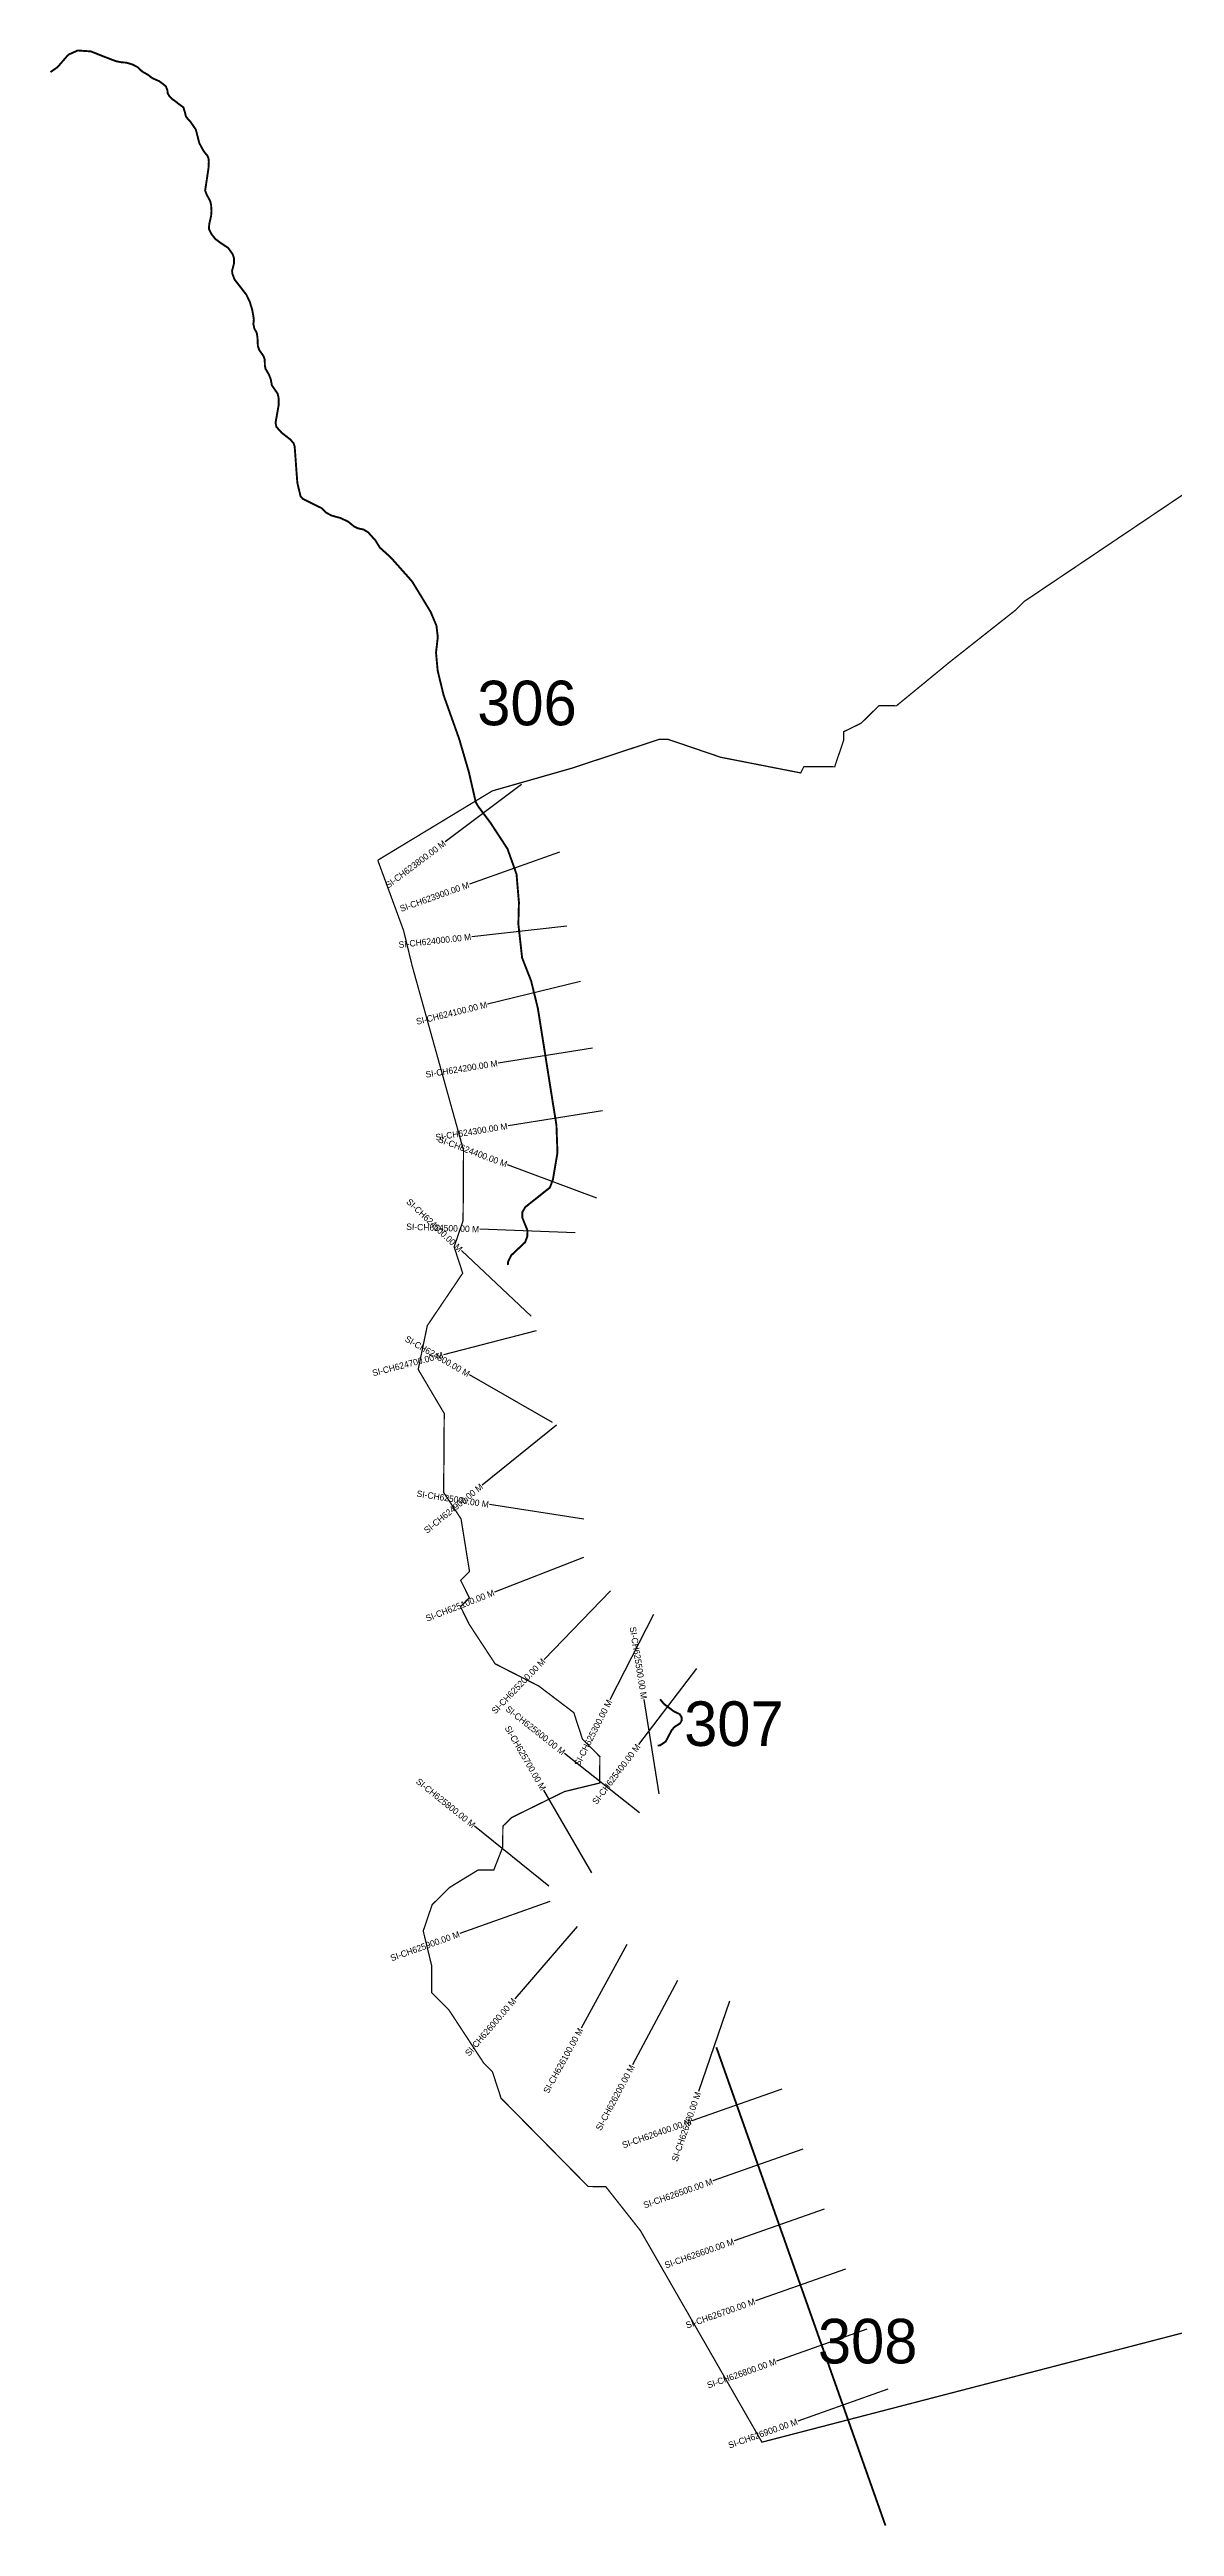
# Model space of a CAD drawing. Header units: metres. Extents: x 324766 to 328986, y 1812718 to 1816608.
# Drawn here: x 324766 to 326532, y 1812718 to 1816608 of the extents above; entities that cross this region are included whole.
import ezdxf
from ezdxf.enums import TextEntityAlignment as Align

# ---------------------------------------------------------------- set-up
doc = ezdxf.new("R2010")
doc.units = ezdxf.units.M
for name, color, linetype in [('CS', 134, 'Continuous'), ('CSMark', 6, 'Continuous'), ('NATURALLY PROTECTED', 3, 'Continuous')]:
    doc.layers.add(name, color=color, linetype=linetype)

msp = doc.modelspace()

# ---------------------------------------------------------------- linework, layer by layer
at = {"color": 6, "const_width": 2}
for points in [[(326040.3, 1815550.2), (326068, 1815577.5), (326095.5, 1815577.4), (326137.1, 1815611.5), (326178.7, 1815645.7), (326282.6, 1815727.7), (326296.4, 1815741.4), (326580.2, 1815932.3)], [(325281, 1815334.9), (325460.9, 1815443.8), (325586, 1815479.5), (325723.2, 1815524.8), (325737, 1815524.7), (325819.5, 1815496.6), (325945.2, 1815472), (325950.2, 1815481.9), (325998.5, 1815481.6), (326012.5, 1815522.8), (326012.6, 1815536.6), (326040.3, 1815550.2), (326040.3, 1815550.2)], [(326919.4, 1813119.4), (325884.3, 1812850.7), (325693.6, 1813182.7), (325639, 1813252), (325611.4, 1813252.2), (325474.6, 1813390.9), (325461.1, 1813432.3), (325447.4, 1813446.1), (325392.9, 1813529.2), (325365.5, 1813556.9), (325365.8, 1813598.3), (325352.4, 1813653.5), (325366.4, 1813694.7), (325394.2, 1813722.1), (325438.8, 1813749.3), (325463.2, 1813749.2), (325477.2, 1813784.9), (325477.5, 1813818), (325491.3, 1813831.6), (325574.3, 1813872.4), (325629.5, 1813885.8), (325629.8, 1813927.2), (325602.4, 1813954.9), (325588.9, 1813996.3), (325534, 1814038), (325465.3, 1814073), (325424.5, 1814135.2), (325410.9, 1814162.8), (325424.8, 1814176.6), (325411.2, 1814204.2), (325425.1, 1814217.9), (325411.8, 1814300.6), (325384.5, 1814342.1), (325385.4, 1814466.1), (325344.5, 1814535.3), (325358.8, 1814604.1), (325414.4, 1814686.4), (325400.9, 1814727.8), (325415, 1814769), (325415.7, 1814879.3), (325335, 1815169.1), (325321.6, 1815224.4), (325281, 1815334.9)]]:
    msp.add_lwpolyline(points, dxfattribs=at)
at = {"layer": 'CS'}
for p, q in [((325506.7, 1815453.8), (325386.8, 1815363.6)), ((325566.3, 1815347.4), (325425, 1815297.1)), ((325577.7, 1815231.4), (325428.6, 1815214.8)), ((325599.3, 1815144.4), (325453.6, 1815108.7)), ((325618.2, 1815040), (325470.1, 1815016.4)), ((325634, 1814941.2), (325485.8, 1814917.7)), ((325625.2, 1814804.1), (325484.7, 1814856.7)), ((325591.1, 1814749.9), (325441.2, 1814755.3)), ((325521.8, 1814619.1), (325412.5, 1814721.8)), ((325529.6, 1814596.1), (325384.4, 1814558.4)), ((325555.2, 1814452.1), (325425.1, 1814526.9)), ((325561.7, 1814448), (325445.1, 1814353.6)), ((325604.6, 1814300), (325456.4, 1814323)), ((325604.3, 1814239.9), (325464.5, 1814185.6)), ((325646.5, 1814187.8), (325542.3, 1814079.9)), ((325713.8, 1814150.2), (325645.6, 1814016.6)), ((325781.4, 1814065.6), (325690.7, 1813946.1)), ((325722.8, 1813868.9), (325699.4, 1814017.1)), ((325691.8, 1813839), (325574.3, 1813932.3)), ((325617, 1813744.7), (325542, 1813874.6)), ((325549.8, 1813723.6), (325433.1, 1813817.8)), ((325551.1, 1813699.8), (325409.9, 1813649.3)), ((325594, 1813660.5), (325496.2, 1813546.8)), ((325672.2, 1813632.4), (325600.2, 1813500.8)), ((325751.7, 1813575.8), (325681.3, 1813443.3)), ((325833.6, 1813543), (325784.6, 1813401.3)), ((325915.5, 1813405.2), (325774.1, 1813355.2)), ((325948.8, 1813310.9), (325807.4, 1813260.9)), ((325982.2, 1813216.7), (325840.7, 1813166.7)), ((326015.5, 1813122.4), (325874.1, 1813072.4)), ((326048.8, 1813028.1), (325907.4, 1812978.1)), ((326082.2, 1812933.8), (325940.7, 1812883.8))]:
    msp.add_line(p, q, dxfattribs=at)
at = {"layer": 'NATURALLY PROTECTED', "const_width": 3, "flags": 128}
for points in [[(324767.1, 1816572.6), (324778.1, 1816580.3), (324795, 1816599.8), (324809.8, 1816606.5), (324830.7, 1816605), (324852.5, 1816596.3), (324870.4, 1816589.5), (324879, 1816587.9), (324886.1, 1816587.4), (324895.5, 1816584.6), (324903.9, 1816580.3), (324911.3, 1816573.3), (324919.9, 1816568.5), (324926.7, 1816563.2), (324937.9, 1816558.2), (324945.1, 1816552.9), (324948.5, 1816549.8), (324950.7, 1816543.6), (324951.1, 1816539.2), (324954, 1816534.4), (324958.8, 1816529.8), (324963.1, 1816526.8), (324967.8, 1816523), (324975.8, 1816517.2), (324978.5, 1816508.1), (324979.7, 1816503.1), (324982.8, 1816498.9), (324987, 1816494.4), (324990.3, 1816489.6), (324995.4, 1816482.1), (324997.7, 1816472.9), (325000.8, 1816460.9), (325007.6, 1816448.4), (325013.6, 1816441), (325015.2, 1816437.3), (325015.7, 1816431.7), (325015.2, 1816421.6), (325012.8, 1816405.6), (325009.9, 1816386.6), (325011.9, 1816381.1), (325018, 1816369.6), (325019.3, 1816363.6), (325019.9, 1816354.3), (325019.3, 1816346.7), (325016.4, 1816334.2), (325015.8, 1816326.2), (325019.6, 1816318.6), (325025.7, 1816310.7), (325034.9, 1816303.8), (325046.1, 1816296.5), (325053.1, 1816286.6), (325055.3, 1816280.4), (325055.2, 1816271.7), (325052.2, 1816260.5), (325052.6, 1816256.2), (325056, 1816247), (325067.5, 1816232.2), (325074.7, 1816222.9), (325079.8, 1816212.4), (325083.8, 1816199.6), (325085.8, 1816188.2), (325086.4, 1816184.5), (325085.7, 1816176.7), (325087.1, 1816170.1), (325090.9, 1816163), (325092, 1816156.9), (325092.4, 1816150), (325092.7, 1816142.6), (325094.8, 1816136.3), (325101.8, 1816126.2), (325103.5, 1816120.8), (325103.7, 1816112), (325104.7, 1816106.7), (325110, 1816097.8), (325113.1, 1816089.8), (325114.7, 1816080.7), (325117.9, 1816076.1), (325123.8, 1816067.5), (325125.4, 1816060.2), (325125.3, 1816049.2), (325121.8, 1816029.2), (325120.5, 1816021.9), (325121.8, 1816015.5), (325130.1, 1816006.2), (325143.6, 1815995.7), (325148.9, 1815989.6), (325150.5, 1815984.4), (325151.7, 1815968.7), (325153.3, 1815946.1), (325154.7, 1815927.6), (325157.5, 1815915.9), (325159.8, 1815906.4), (325163.3, 1815902.4), (325174.1, 1815897.1), (325185.5, 1815891.4), (325192.9, 1815887.8), (325200.3, 1815880.5), (325208.9, 1815876), (325222.5, 1815872.3), (325234.4, 1815866.7), (325243.8, 1815859), (325249.3, 1815856.2), (325258.7, 1815854.2), (325265.9, 1815849.8), (325277.3, 1815837.2), (325284.3, 1815825.8), (325295, 1815816.2), (325301.6, 1815810.2), (325317.1, 1815792.8), (325335, 1815772.6), (325351.1, 1815746.2), (325364.2, 1815724.6), (325373.2, 1815703.1), (325375.3, 1815685.3), (325372.5, 1815661), (325375.1, 1815632.5), (325384.5, 1815593.8), (325409, 1815525), (325424.1, 1815473.3), (325434.9, 1815426.1), (325439.3, 1815418.6), (325458.2, 1815393.4), (325484.8, 1815352.7), (325498.9, 1815313.1), (325502.7, 1815268.6), (325501.8, 1815234.6), (325507.7, 1815181.6), (325521.8, 1815145.6), (325532.4, 1815102.4), (325541.5, 1815045.2), (325555.8, 1814954.9), (325561.6, 1814919), (325563.2, 1814875.6), (325556.1, 1814833.6), (325551.3, 1814820.8), (325542.5, 1814813.9), (325532.3, 1814805.7), (325522.7, 1814798.2), (325512.6, 1814790.1), (325508, 1814782.1), (325508, 1814773.7), (325512.2, 1814763.2), (325516.2, 1814753.4), (325515.9, 1814744.6), (325512.6, 1814735.2), (325501.4, 1814724.6), (325490.7, 1814714.5), (325485.8, 1814705), (325485.2, 1814699.3)], [(325724.4, 1814017.3), (325730.4, 1814010.1), (325745.7, 1813998.5), (325755, 1813994), (325758.1, 1813989.3), (325758.3, 1813983.8), (325755.7, 1813979.4), (325746.9, 1813973.9), (325742.1, 1813968), (325737.5, 1813959.1), (325733.2, 1813951), (325724.7, 1813945.1), (325720.7, 1813944.5)], [(325812.7, 1813470.9), (326078.3, 1812719.8)]]:
    msp.add_lwpolyline(points, dxfattribs=at)

# ---------------------------------------------------------------- texts
at = {"char_height": 70, "attachment_point": 1}
for s, insert in [('306', (325437.3, 1815616.8)), ('307', (325762.2, 1814014)), ('\\pxt1;308', (325972.3, 1813044.4))]:
    msp.add_mtext_dynamic_manual_height_columns(s, width=95.172, gutter_width=1, heights=[0], dxfattribs=dict(at, insert=insert))
at = {"layer": 'CSMark'}
for s, rotation, p in [('SI-CH623800.00 M', 36.9538, (325386, 1815363)), ('SI-CH623900.00 M', 19.584, (325424.1, 1815296.8)), ('SI-CH624000.00 M', 6.3383, (325427.6, 1815214.7)), ('SI-CH624100.00 M', 13.7535, (325452.6, 1815108.5)), ('SI-CH624200.00 M', 9.0377, (325469.1, 1815016.3)), ('SI-CH624300.00 M', 9.0377, (325484.8, 1814917.5)), ('SI-CH624400.00 M', 339.4605, (325483.8, 1814857.1)), ('SI-CH624600.00 M', 316.775, (325411.8, 1814722.5)), ('SI-CH624500.00 M', 357.9348, (325440.2, 1814755.4)), ('SI-CH624700.00 M', 14.5676, (325383.4, 1814558.1)), ('SI-CH624800.00 M', 330.0753, (325424.3, 1814527.4)), ('SI-CH625000.00 M', 351.197, (325455.4, 1814323.1)), ('SI-CH624900.00 M', 39.0179, (325444.3, 1814353)), ('SI-CH625100.00 M', 21.2444, (325463.5, 1814185.2)), ('SI-CH625500.00 M', 278.9689, (325699.3, 1814018)), ('SI-CH625200.00 M', 45.9811, (325541.6, 1814079.2)), ('SI-CH625300.00 M', 62.956, (325645.2, 1814015.7)), ('SI-CH625700.00 M', 299.98, (325541.5, 1813875.5)), ('SI-CH625600.00 M', 321.5473, (325573.5, 1813932.9)), ('SI-CH625400.00 M', 52.8036, (325690.1, 1813945.3)), ('SI-CH625800.00 M', 321.1144, (325432.3, 1813818.4)), ('SI-CH625900.00 M', 19.6769, (325409, 1813649)), ('SI-CH626000.00 M', 49.3055, (325495.5, 1813546)), ('SI-CH626100.00 M', 61.3036, (325599.7, 1813500)), ('SI-CH626200.00 M', 62.0061, (325680.8, 1813442.4)), ('SI-CH626300.00 M', 70.9041, (325784.2, 1813400.3)), ('SI-CH626400.00 M', 19.4727, (325773.1, 1813354.9)), ('SI-CH626500.00 M', 19.4727, (325806.5, 1813260.6)), ('SI-CH626600.00 M', 19.4727, (325839.8, 1813166.3)), ('SI-CH626700.00 M', 19.4727, (325873.1, 1813072)), ('SI-CH626800.00 M', 19.4727, (325906.5, 1812977.8)), ('SI-CH626900.00 M', 19.4727, (325939.8, 1812883.5))]:
    msp.add_text(s, height=10, rotation=rotation, dxfattribs=at).set_placement(p, align=Align.MIDDLE_RIGHT)

doc.saveas('drawing.dxf')
